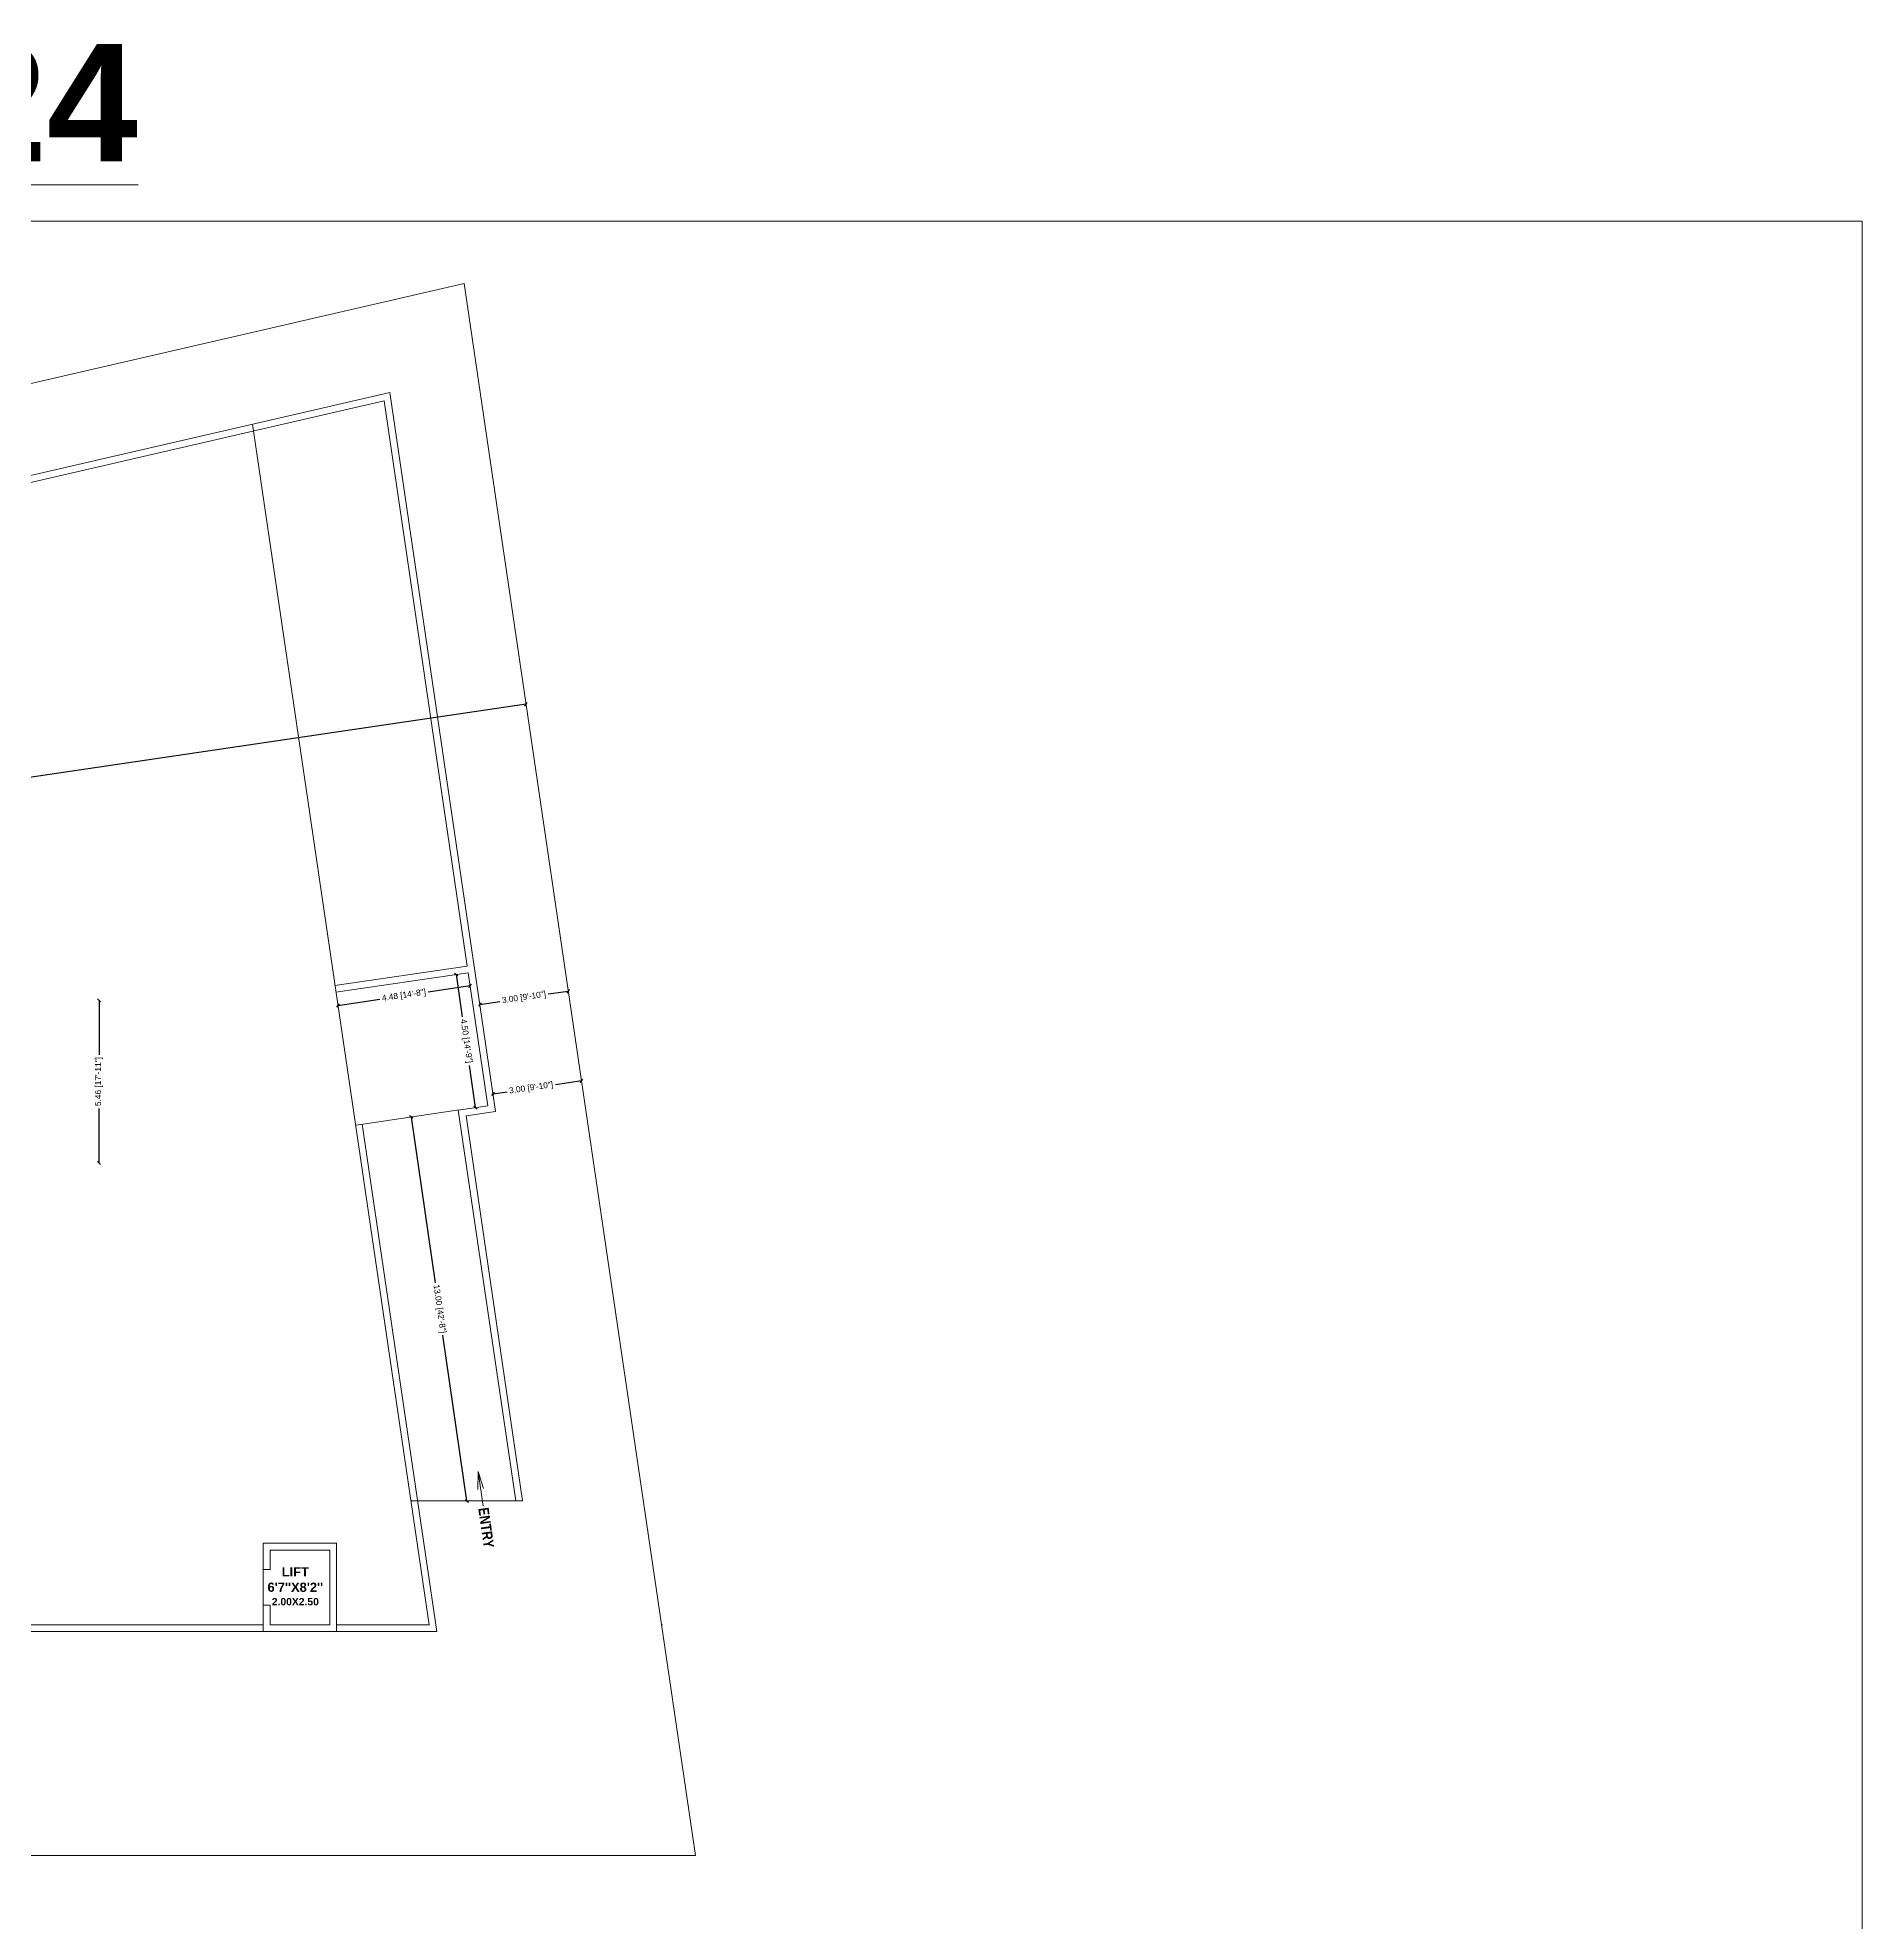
# Model space of a CAD drawing. Header units: metres. Extents: x 0 to 8495, y 0 to 3455.
# Drawn here: x 8333.6 to 8394.7, y 278.4 to 341.6 of the extents above; entities that cross this region are included whole.
import ezdxf

# ---------------------------------------------------------------- set-up
doc = ezdxf.new("R2010")
doc.units = ezdxf.units.M
doc.header["$MEASUREMENT"] = 0
doc.layers.get('0').update_dxf_attribs({"lineweight": 18})
doc.layers.add('furniture', color=30, linetype='Continuous', lineweight=20)
doc.styles.add('Annotative', font='arial.ttf')
doc.styles.get("Standard").update_dxf_attribs({"font": 'ARIALN.TTF', "height": 0.2})
doc.dimstyles.get("Standard").update_dxf_attribs({"dimtxt": 0.2, "dimasz": 0.1, "dimexe": 0.08, "dimexo": 0.1125, "dimgap": 0.09, "dimtad": 0, "dimtoh": 1, "dimzin": 0, "dimdsep": 46, "dimtxsty": 'Annotative', "dimblk": 'OBLIQUE', "dimcen": 0.09, "dimse1": 1, "dimse2": 1, "dimclrt": 256, "dimadec": 0, "dimazin": 0, "dimtfac": 1, "dimtofl": 0, "dimtmove": 0, "dimatfit": 3, "dimldrblk": 'OBLIQUE', "dimfxl": 1, "dimtolj": 1, "dimtzin": 0, "dimarcsym": 0})

# ---------------------------------------------------------------- blocks, each defined once
blk = doc.blocks.new('_Oblique')
at = {"color": 0, "linetype": 'ByBlock', "lineweight": -2}
blk.add_line((-0.5, -0.5), (0.5, 0.5), dxfattribs=at)
blk = doc.blocks.new('*D54')
at = {"color": 0, "lineweight": -2, "transparency": 16777216}
for p, q in [((8351.343, 309.601), (8350.669, 309.501)), ((8348.375, 309.164), (8349.048, 309.263))]:
    blk.add_line(p, q, dxfattribs=at)
at = {"layer": 'Defpoints', "color": 0, "transparency": 16777216}
for p in [(8351.343, 309.601), (8348.412, 308.908), (8351.38, 309.345)]:
    blk.add_point(p, dxfattribs=at)
at = {"color": 0, "lineweight": -2, "transparency": 16777216, "xscale": 0.1, "yscale": 0.1, "zscale": 0.1}
for p, rotation in [((8351.343, 309.601), 8.373661566380619), ((8348.375, 309.164), 188.3736615663806)]:
    blk.add_blockref('_Oblique', p, dxfattribs=dict(at, rotation=rotation))
at = {"lineweight": 0, "transparency": 16777216, "insert": (8349.859, 309.382), "char_height": 0.2, "attachment_point": 5, "rotation": 8.37366, "style": 'Annotative'}
blk.add_mtext('\\A1;3.00 [9\'-10"]', dxfattribs=at)
blk = doc.blocks.new('*D56')
at = {"color": 0, "lineweight": -2, "transparency": 16777216}
for p, q in [((8351.784, 306.601), (8350.909, 306.473)), ((8348.816, 306.164), (8349.288, 306.234))]:
    blk.add_line(p, q, dxfattribs=at)
at = {"layer": 'Defpoints', "color": 0, "transparency": 16777216}
for p in [(8351.784, 306.601), (8351.953, 305.452), (8348.985, 305.015)]:
    blk.add_point(p, dxfattribs=at)
at = {"color": 0, "lineweight": -2, "transparency": 16777216, "xscale": 0.1, "yscale": 0.1, "zscale": 0.1}
for p, rotation in [((8351.784, 306.601), 8.373661566381688), ((8348.816, 306.164), 188.3736615663817)]:
    blk.add_blockref('_Oblique', p, dxfattribs=dict(at, rotation=rotation))
at = {"lineweight": 0, "transparency": 16777216, "insert": (8350.099, 306.353), "char_height": 0.2, "attachment_point": 5, "rotation": 8.37366, "style": 'Annotative'}
blk.add_mtext('\\A1;3.00 [9\'-10"]', dxfattribs=at)
blk = doc.blocks.new('*D74')
at = {"color": 0, "lineweight": -2, "transparency": 16777216}
for p, q in [((8349.927, 319.219), (8320.321, 314.861)), ((8288.784, 310.219), (8318.391, 314.577))]:
    blk.add_line(p, q, dxfattribs=at)
at = {"layer": 'Defpoints', "color": 0, "transparency": 16777216}
for p in [(8349.927, 319.219), (8349.968, 318.94), (8288.825, 309.94)]:
    blk.add_point(p, dxfattribs=at)
at = {"color": 0, "lineweight": -2, "transparency": 16777216, "xscale": 0.1, "yscale": 0.1, "zscale": 0.1}
for p, rotation in [((8349.927, 319.219), 8.373661566382923), ((8288.784, 310.219), 188.3736615663829)]:
    blk.add_blockref('_Oblique', p, dxfattribs=dict(at, rotation=rotation))
at = {"lineweight": 0, "transparency": 16777216, "insert": (8319.356, 314.719), "char_height": 0.2, "attachment_point": 5, "rotation": 8.37366, "style": 'Annotative'}
blk.add_mtext('\\A1;61.80 [202\'-9"]', dxfattribs=at)
blk = doc.blocks.new('*D75')
at = {"color": 0, "lineweight": -2, "transparency": 16777216}
for p, q in [((8347.581, 310.162), (8347.789, 308.749)), ((8348.236, 305.707), (8348.028, 307.12))]:
    blk.add_line(p, q, dxfattribs=at)
at = {"layer": 'Defpoints', "color": 0, "transparency": 16777216}
for p in [(8347.987, 310.222), (8348.236, 305.707), (8348.642, 305.767)]:
    blk.add_point(p, dxfattribs=at)
at = {"color": 0, "lineweight": -2, "transparency": 16777216, "xscale": 0.1, "yscale": 0.1, "zscale": 0.1}
for p, rotation in [((8347.581, 310.162), 98.3736615663944), ((8348.236, 305.707), 278.3736615663944)]:
    blk.add_blockref('_Oblique', p, dxfattribs=dict(at, rotation=rotation))
at = {"lineweight": 0, "transparency": 16777216, "insert": (8347.909, 307.934), "char_height": 0.2, "attachment_point": 5, "rotation": 278.37366, "style": 'Annotative'}
blk.add_mtext('\\A1;4.50 [14\'-9"]', dxfattribs=at)
blk = doc.blocks.new('*D76')
at = {"color": 0, "lineweight": -2, "transparency": 16777216}
for p, q in [((8346.078, 305.389), (8346.883, 299.835)), ((8347.941, 292.523), (8347.137, 298.078))]:
    blk.add_line(p, q, dxfattribs=at)
at = {"layer": 'Defpoints', "color": 0, "transparency": 16777216}
for p in [(8346.078, 305.389), (8347.941, 292.523), (8347.941, 292.523)]:
    blk.add_point(p, dxfattribs=at)
at = {"color": 0, "lineweight": -2, "transparency": 16777216, "xscale": 0.1, "yscale": 0.1, "zscale": 0.1}
for p, rotation in [((8346.078, 305.389), 98.23924811122252), ((8347.941, 292.523), 278.2392481112225)]:
    blk.add_blockref('_Oblique', p, dxfattribs=dict(at, rotation=rotation))
at = {"lineweight": 0, "transparency": 16777216, "insert": (8347.01, 298.956), "char_height": 0.2, "attachment_point": 5, "rotation": 278.23925, "style": 'Annotative'}
blk.add_mtext('\\A1;13.00 [42\'-8"]', dxfattribs=at)
blk = doc.blocks.new('*D77')
at = {"color": 0, "lineweight": -2, "transparency": 16777216}
for p, q in [((8348.051, 309.782), (8346.65, 309.575)), ((8343.619, 309.129), (8345.021, 309.335))]:
    blk.add_line(p, q, dxfattribs=at)
at = {"layer": 'Defpoints', "color": 0, "transparency": 16777216}
for p in [(8347.987, 310.222), (8343.555, 309.569), (8343.619, 309.129)]:
    blk.add_point(p, dxfattribs=at)
at = {"color": 0, "lineweight": -2, "transparency": 16777216, "xscale": 0.1, "yscale": 0.1, "zscale": 0.1}
for p, rotation in [((8348.051, 309.782), 8.373661566377297), ((8343.619, 309.129), 188.3736615663773)]:
    blk.add_blockref('_Oblique', p, dxfattribs=dict(at, rotation=rotation))
at = {"lineweight": 0, "transparency": 16777216, "insert": (8345.835, 309.455), "char_height": 0.2, "attachment_point": 5, "rotation": 8.37366, "style": 'Annotative'}
blk.add_mtext('\\A1;4.48 [14\'-8"]', dxfattribs=at)
blk = doc.blocks.new('*D57')
at = {"color": 0, "lineweight": -2, "transparency": 16777216}
for p, q in [((8335.61, 309.304), (8335.61, 307.473)), ((8335.61, 303.849), (8335.61, 305.679))]:
    blk.add_line(p, q, dxfattribs=at)
at = {"layer": 'Defpoints', "color": 0, "transparency": 16777216}
for p in [(8335.115, 309.304), (8335.14, 303.849), (8335.61, 303.849)]:
    blk.add_point(p, dxfattribs=at)
at = {"color": 0, "lineweight": -2, "transparency": 16777216, "xscale": 0.1, "yscale": 0.1, "zscale": 0.1}
for p, rotation in [((8335.61, 309.304), 90), ((8335.61, 303.849), 270)]:
    blk.add_blockref('_Oblique', p, dxfattribs=dict(at, rotation=rotation))
at = {"lineweight": 0, "transparency": 16777216, "insert": (8335.61, 306.576), "char_height": 0.2, "attachment_point": 5, "rotation": 90, "style": 'Annotative'}
blk.add_mtext('\\A1;5.46 [17\'-11"]', dxfattribs=at)

msp = doc.modelspace()

# ---------------------------------------------------------------- linework, layer by layer
at = {"color": 57, "lineweight": 0, "true_color": 0x80812c}
for p, q in [((8343.521, 309.797), (8347.953, 310.449)), ((8343.555, 309.569), (8347.987, 310.222)), ((8344.21, 305.114), (8344.471, 305.152)), ((8347.686, 305.626), (8344.471, 305.152)), ((8337.605, 288.145), (8346.94, 288.145))]:
    msp.add_line(p, q, dxfattribs=at)
at = {"lineweight": 0}
for p, q in [((8348.323, 293.511), (8348.309, 292.909)), ((8348.323, 293.511), (8348.489, 292.353)), ((8348.323, 293.511), (8348.505, 292.937)), ((8346.066, 292.523), (8349.816, 292.523)), ((8343.576, 291.105), (8341.116, 291.105)), ((8343.346, 290.875), (8341.346, 290.875)), ((8343.346, 288.375), (8343.346, 290.875)), ((8343.346, 288.375), (8343.346, 290.875)), ((8343.576, 288.145), (8343.576, 291.105)), ((8341.346, 290.225), (8341.116, 290.225)), ((8341.346, 289.025), (8341.116, 289.025)), ((8341.346, 288.375), (8343.346, 288.375))]:
    msp.add_line(p, q, dxfattribs=at)
at = {"color": 251, "lineweight": 0}
msp.add_line((8341.116, 289.025), (8341.116, 288.145), dxfattribs=at)
msp.add_line((8341.116, 289.025), (8341.116, 288.145), dxfattribs=at)
msp.add_line((8341.116, 289.025), (8341.116, 288.145), dxfattribs=at)
msp.add_line((8341.116, 289.025), (8341.116, 288.145), dxfattribs=at)
at = {"lineweight": 0}
msp.add_lwpolyline([(8253.018, 335.407), (8394.724, 335.407), (8394.724, 126.342), (8253.018, 126.342)], close=True, dxfattribs=at)
at = {"color": 57, "true_color": 0x80812c}
for points in [[(8289.768, 303.537), (8287.883, 316.343), (8302.147, 319.694), (8345.356, 329.672), (8348.903, 305.572), (8347.914, 305.427), (8349.813, 292.523)], [(8340.752, 328.609), (8346.674, 288.375)], [(8344.438, 305.148), (8346.94, 288.145)]]:
    msp.add_lwpolyline(points, dxfattribs=at)
at = {"lineweight": 0}
for points in [[(8341.116, 291.105), (8341.116, 289.025)], [(8341.346, 290.875), (8341.346, 290.225)], [(8341.116, 289.025), (8341.116, 288.145)], [(8341.346, 289.025), (8341.346, 288.375), (8343.346, 288.375)], [(8341.346, 289.025), (8341.346, 288.375)]]:
    msp.add_lwpolyline(points, dxfattribs=at)
at = {"layer": 'furniture', "color": 57, "true_color": 0x80812c}
msp.add_lwpolyline([(8347.85, 333.327), (8301.467, 322.616), (8284.514, 318.633), (8290.105, 280.645), (8355.605, 280.645)], close=True, dxfattribs=at)
for points in [[(8347.953, 310.449), (8345.165, 329.391), (8302.2, 319.47), (8288.141, 316.167)], [(8349.581, 292.523), (8347.653, 305.621), (8348.642, 305.767), (8347.987, 310.222)], [(8298.554, 288.145), (8346.94, 288.145)], [(8301.995, 288.375), (8341.116, 288.375)], [(8343.346, 288.375), (8341.346, 288.375)], [(8344.076, 288.375), (8343.576, 288.375)], [(8344.076, 288.375), (8346.674, 288.375)], [(8354.467, 288.375), (8354.501, 288.375)]]:
    msp.add_lwpolyline(points, dxfattribs=at)
at = {"layer": 'furniture', "color": 167}
msp.add_lwpolyline([(8343.346, 288.375), (8341.346, 288.375)], dxfattribs=at)

# ---------------------------------------------------------------- texts
at = {"lineweight": 0, "insert": (8310.441, 341.35), "char_height": 3.93653, "attachment_point": 1}
msp.add_mtext_dynamic_manual_height_columns('\\pi-1.0423;{\\fArial|b1|i0|c0|p34;\\L19/05/2024}', width=24.8777, gutter_width=1.25, heights=[0], dxfattribs=at)
at = {"color": 57, "linetype": 'ByBlock', "lineweight": -2, "true_color": 0x80812c, "insert": (8348.592, 291.627), "char_height": 0.35, "width": 5.87922, "attachment_point": 5, "rotation": 278.12991}
msp.add_mtext('{\\fArial Narrow|b1|i0|c0|p34;ENTRY}', dxfattribs=at)
at = {"color": 87, "linetype": 'ByBlock', "lineweight": -2, "true_color": 0x51613d, "insert": (8342.192, 289.661), "char_height": 0.30931, "width": 4.67939, "attachment_point": 5}
msp.add_mtext("{\\fArial|b1|i0|c0|p34;LIFT\\P6'7''X8'2''\\P\\H0.8x;2.00X2.50}", dxfattribs=at)

# ---------------------------------------------------------------- dimensions: what is measured, and where the dimension line sits
at = {"lineweight": 0}
for p1, p2, distance, picture, middle in [((8288.825, 309.94), (8349.968, 318.94), 0.282, '*D74', (8319.356, 314.719)), ((8347.987, 310.222), (8343.555, 309.569), 0.445, '*D77', (8345.835, 309.455)), ((8347.987, 310.222), (8348.642, 305.767), -0.41, '*D75', (8347.909, 307.934)), ((8348.412, 308.908), (8351.38, 309.345), 0.258, '*D54', (8349.859, 309.382)), ((8346.078, 305.389), (8347.941, 292.523), 0, '*D76', (8347.01, 298.956))]:
    dim = msp.add_aligned_dim(p1=p1, p2=p2, distance=distance, dimstyle='Standard', override={"dimfxl": 1.25}, dxfattribs=at)
    dim.commit()
    dim.dimension.update_dxf_attribs({"geometry": picture, "text_midpoint": middle})
dim = msp.add_linear_dim(base=(8335.609846096, 303.848881373), p1=(8335.114880234, 309.303881373), p2=(8335.139880234, 303.848881373), angle=90, dimstyle='Standard', override={"dimfxl": 1.25}, dxfattribs=at)
dim.commit()
dim.dimension.update_dxf_attribs({"geometry": '*D57', "text_midpoint": (8335.609846096, 306.576381373)})
dim = msp.add_linear_dim(base=(8351.784, 306.601), p1=(8348.985, 305.015), p2=(8351.953, 305.452), angle=8.37366, dimstyle='Standard', override={"dimfxl": 1.25}, dxfattribs=at)
dim.commit()
dim.dimension.update_dxf_attribs({"geometry": '*D56', "text_midpoint": (8350.099, 306.353), "dimtype": 161})

doc.saveas('drawing.dxf')
